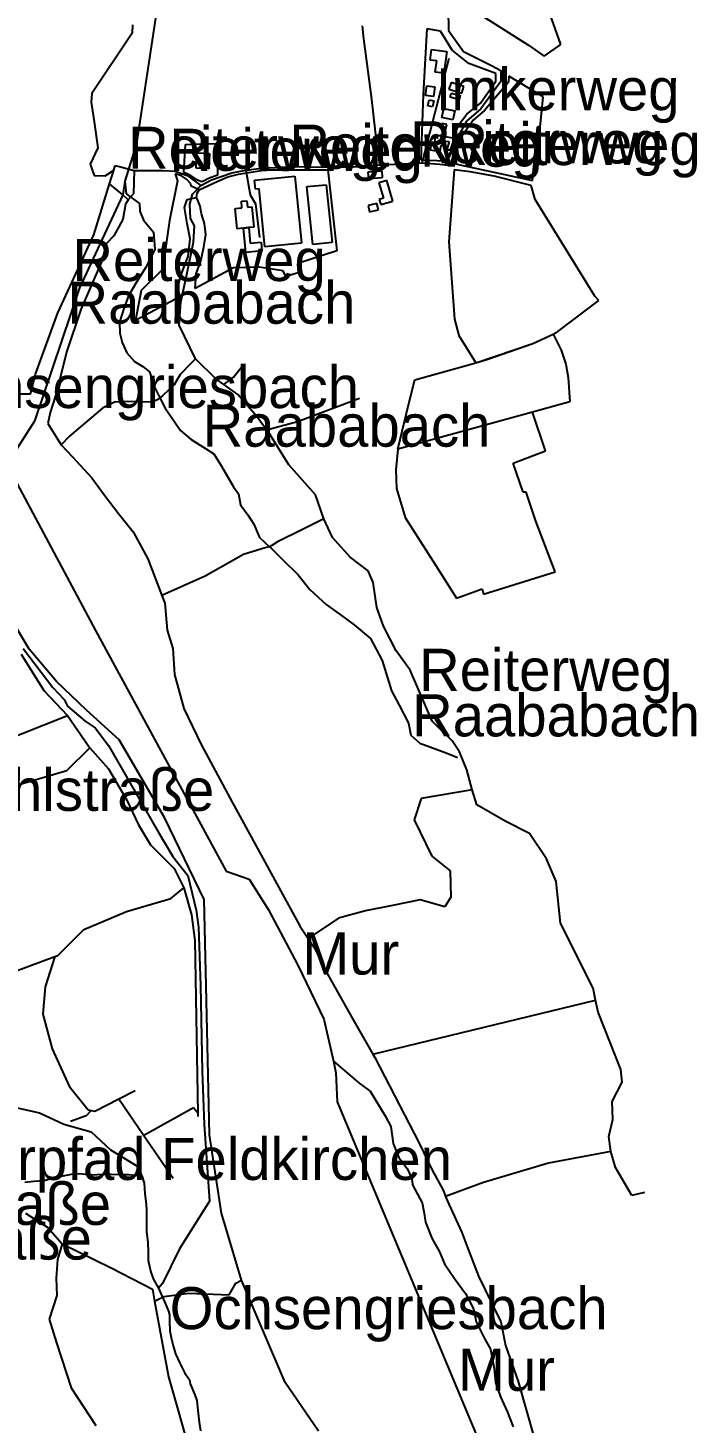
# Model space of a CAD drawing. Extents: x -3657 to 4700, y -7332 to 8131.
# Drawn here: x 2610 to 3300, y -1244 to 196 of the extents above; entities that cross this region are included whole.
import ezdxf

# ---------------------------------------------------------------- set-up
doc = ezdxf.new("R2010")
doc.units = 0
for name, color, linetype in [('OSM_BUILDING_DETACHED', 9, 'CONTINUOUS'), ('OSM_BUILDING_YES', 9, 'CONTINUOUS'), ('OSM_HIGHWAY_PATH', 8, 'CONTINUOUS'), ('OSM_HIGHWAY_RESIDENTIAL', 8, 'CONTINUOUS'), ('OSM_HIGHWAY_SERVICE', 8, 'CONTINUOUS'), ('OSM_HIGHWAY_TRACK', 8, 'CONTINUOUS'), ('OSM_HIGHWAY_UNCLASSIFIED', 8, 'CONTINUOUS'), ('OSM_LABELS', 8, 'CONTINUOUS'), ('OSM_LANDUSE_FARMLAND', 3, 'CONTINUOUS'), ('OSM_LANDUSE_FARMYARD', 3, 'CONTINUOUS'), ('OSM_LANDUSE_MEADOW', 3, 'CONTINUOUS'), ('OSM_LANDUSE_RESIDENTIAL', 3, 'CONTINUOUS'), ('OSM_LEISURE_PITCH', 3, 'CONTINUOUS'), ('OSM_LEISURE_SWIMMING_POOL', 3, 'CONTINUOUS'), ('OSM_WATERWAY_DAM', 4, 'CONTINUOUS'), ('OSM_WATERWAY_RIVER', 4, 'CONTINUOUS'), ('OSM_WATERWAY_STREAM', 4, 'CONTINUOUS')]:
    doc.layers.add(name, color=color, linetype=linetype)

msp = doc.modelspace()

# ---------------------------------------------------------------- linework, layer by layer
at = {"layer": 'OSM_BUILDING_DETACHED'}
for p, q in [((2783.166108, 50.876572), (2783.788034, 66.766327)), ((2783.788034, 66.766327), (2796.780216, 66.265949)), ((2796.780216, 66.265949), (2796.15829, 50.365075)), ((2796.15829, 50.365075), (2783.166108, 50.876572))]:
    msp.add_line(p, q, dxfattribs=at)
at = {"layer": 'OSM_BUILDING_YES'}
for p, q in [((3024.496084, 162.649712), (3026.043314, 173.580173)), ((3026.043314, 173.580173), (3041.720396, 171.356275)), ((3031.504127, 161.648957), (3024.496084, 162.649712)), ((3029.873467, 150.173641), (3031.504127, 161.648957)), ((3041.720396, 171.356275), (3038.542507, 148.939377)), ((3038.542507, 148.939377), (3029.873467, 150.173641)), ((3019.649613, 126.155537), (3021.007232, 136.140841)), ((3021.007232, 136.140841), (3029.304633, 135.017773)), ((3029.304633, 135.017773), (3027.947014, 125.021349)), ((3046.111799, 139.554526), (3043.950228, 132.504767)), ((3043.950228, 132.504767), (3057.276126, 128.412794)), ((3059.437698, 135.462552), (3046.111799, 139.554526)), ((3057.276126, 128.412794), (3059.437698, 135.462552)), ((3027.947014, 125.021349), (3019.649613, 126.155537)), ((3022.099395, 115.469704), (3023.464598, 121.674381)), ((3026.88519, 114.424472), (3022.099395, 115.469704)), ((3023.464598, 121.674381), (3028.242808, 120.629149)), ((3028.242808, 120.629149), (3026.88519, 114.424472)), ((3036.722236, 103.338338), (3038.694196, 112.456322)), ((3047.924485, 100.914289), (3036.722236, 103.338338)), ((3038.694196, 112.456322), (3049.896445, 110.032272)), ((3049.896445, 110.032272), (3047.924485, 100.914289)), ((3025.67926, 76.32909), (3024.723618, 69.868665)), ((3028.728214, 75.873191), (3025.67926, 76.32909)), ((3030.063079, 84.8911), (3028.728214, 75.873191)), ((3038.239128, 83.679075), (3030.063079, 84.8911)), ((3035.030901, 68.345294), (3035.986543, 74.7946)), ((3035.986543, 74.7946), (3036.904263, 74.661166)), ((3036.904263, 74.661166), (3037.594449, 79.331353)), ((3038.239128, 83.679075), (3037.594449, 79.331353)), ((3037.594449, 79.331353), (3038.239128, 83.679075)), ((3037.594449, 79.331353), (3044.162593, 78.586347)), ((3049.608236, 81.766522), (3038.239128, 83.679075)), ((3044.162593, 78.586347), (3041.735565, 69.957621)), ((3045.6719, 69.801948), (3049.608236, 81.766522)), ((3024.723618, 69.868665), (3035.030901, 68.345294)), ((3041.735565, 69.957621), (3045.6719, 69.801948)), ((2960.695595, 47.318334), (2974.613082, 48.396925)), ((2961.249261, 40.046186), (2960.695595, 47.318334)), ((2974.613082, 48.396925), (2975.174332, 41.124776)), ((2843.371562, 38.511696), (2884.941995, 42.614788)), ((2844.289282, 29.238039), (2843.371562, 38.511696)), ((2848.142189, 29.627221), (2844.289282, 29.238039)), ((2854.035315, -30.062216), (2848.142189, 29.627221)), ((2884.941995, 42.614788), (2891.752841, -26.337186)), ((2975.174332, 41.124776), (2961.249261, 40.046186)), ((2979.747762, 38.322664), (2971.677895, 35.965332)), ((2971.677895, 35.965332), (2976.319586, 20.120055)), ((2985.959436, 17.128911), (2979.747762, 38.322664)), ((2829.772623, 16.806446), (2835.362371, 17.351301)), ((2830.417302, 10.245945), (2829.772623, 16.806446)), ((2835.362371, 17.351301), (2836.00705, 10.7908)), ((2969.683182, 14.604786), (2960.475646, 12.469844)), ((2971.184905, 8.133242), (2969.683182, 14.604786)), ((2976.319586, 20.120055), (2971.966105, 18.852433)), ((2971.966105, 18.852433), (2973.543673, 13.492837)), ((2973.543673, 13.492837), (2985.959436, 17.128911)), ((2823.257571, 9.534298), (2830.417302, 10.245945)), ((2825.328129, -11.514902), (2823.257571, 9.534298)), ((2836.00705, 10.7908), (2840.557727, 11.23558)), ((2840.557727, 11.23558), (2842.620701, -9.824739)), ((2960.475646, 12.469844), (2961.977369, 5.998299)), ((2961.977369, 5.998299), (2971.184905, 8.133242)), ((2832.055546, -10.858852), (2825.328129, -11.514902)), ((2837.470851, -10.325116), (2832.055546, -10.858852)), ((2832.055546, -10.858852), (2837.470851, -10.325116)), ((2834.512912, -35.922188), (2832.055546, -10.858852)), ((2842.620701, -9.824739), (2837.470851, -10.325116)), ((2837.470851, -10.325116), (2839.040835, -26.303827)), ((2839.040835, -26.303827), (2850.144486, -25.214117)), ((2850.144486, -25.214117), (2851.031868, -34.298742)), ((2891.752841, -26.337186), (2854.035315, -30.062216)), ((2851.031868, -34.298742), (2834.512912, -35.922188))]:
    msp.add_line(p, q, dxfattribs=at)
at = {"layer": 'OSM_HIGHWAY_PATH'}
for p, q in [((2717.022021, 190.30389), (2675.512263, 127.923536)), ((2717.492257, 199.099409), (2717.022021, 190.30389)), ((2675.512263, 127.923536), (2674.814493, 119.250332)), ((2674.814493, 119.250332), (2677.628328, 101.192276)), ((2677.628328, 101.192276), (2681.61017, 72.114803)), ((2681.61017, 72.114803), (2673.638901, 55.235413)), ((2673.638901, 55.235413), (2677.863446, 43.504348)), ((2677.863446, 43.504348), (2689.353905, 43.037329)), ((2689.353905, 43.037329), (2698.16705, 49.075214)), ((2719.198761, 48.641553), (2718.637511, 24.60121)), ((2707.321494, 23.455903), (2693.813569, 34.942339)), ((2712.94158, 18.352055), (2707.321494, 23.455903)), ((2712.94158, 18.352055), (2710.355279, 13.915378)), ((2710.355279, 13.915378), (2707.442846, -1.896541)), ((2707.442846, -1.896541), (2698.076036, -18.78705)), ((2690.55225, -26.770846), (2685.48583, -45.651744)), ((2698.076036, -18.78705), (2690.55225, -26.770846)), ((2685.48583, -45.651744), (2663.999051, -94.766543)), ((2663.999051, -94.766543), (2649.565821, -137.754502)), ((2649.565821, -137.754502), (2638.515261, -182.72173)), ((2638.515261, -182.72173), (2632.379432, -201.14673)), ((2632.379432, -201.14673), (2630.225445, -212.510851)), ((2630.225445, -212.510851), (2643.831968, -234.538566)), ((3015.364393, -599.39136), (3008.106063, -621.574747)), ((3067.947463, -590.362331), (3015.364393, -599.39136)), ((3008.106063, -621.574747), (3026.255679, -659.080796)), ((3026.255679, -659.080796), (3045.209248, -674.003155)), ((3045.209248, -674.003155), (3046.020786, -701.423824)), ((3014.211555, -704.181458), (2985.633304, -710.041431)), ((3039.566409, -711.108902), (3014.211555, -704.181458)), ((3046.020786, -701.423824), (3039.566409, -711.108902)), ((2957.790747, -715.53446), (2929.955773, -722.862206)), ((2985.633304, -710.041431), (2957.790747, -715.53446)), ((2929.955773, -722.862206), (2898.798806, -744.011481)), ((2703.354821, -909.391695), (2729.270926, -947.253568)), ((2780.337104, -918.543038), (2729.270926, -947.253568)), ((2784.956041, -924.291816), (2780.337104, -918.543038)), ((2729.270926, -947.253568), (2759.312977, -991.142206))]:
    msp.add_line(p, q, dxfattribs=at)
at = {"layer": 'OSM_HIGHWAY_RESIDENTIAL'}
for p, q in [((3016.411048, 56.569752), (3044.185346, 164.673459)), ((2706.418944, 52.088596), (2719.198761, 48.641553)), ((2719.198761, 48.641553), (2748.785745, 48.597076)), ((2748.785745, 48.597076), (2761.45938, 47.963264)), ((2761.45938, 47.963264), (2773.928234, 43.315317)), ((2773.928234, 43.315317), (2788.050501, 33.252176)), ((2798.858359, 38.900878), (2819.912823, 46.128548)), ((2819.912823, 46.128548), (2834.550834, 48.819465)), ((2834.550834, 48.819465), (2850.705737, 51.032244)), ((2850.705737, 51.032244), (2886.443719, 52.900319)), ((2886.443719, 52.900319), (2913.125854, 52.188672)), ((2913.125854, 52.188672), (2945.435659, 52.44442)), ((2945.435659, 52.44442), (2973.376815, 54.468168)), ((2973.376815, 54.468168), (3016.411048, 56.569752)), ((3016.411048, 56.569752), (3034.598587, 55.101979)), ((3034.598587, 55.101979), (3040.051815, 54.468168)), ((3040.051815, 54.468168), (3050.123979, 53.278382)), ((2788.050501, 33.252176), (2798.858359, 38.900878))]:
    msp.add_line(p, q, dxfattribs=at)
at = {"layer": 'OSM_HIGHWAY_SERVICE'}
for p, q in [((2834.550834, 48.819465), (2838.889146, 23.567098)), ((2838.889146, 23.567098), (2844.463725, 14.071051)), ((2844.463725, 14.071051), (2848.392476, -20.610647))]:
    msp.add_line(p, q, dxfattribs=at)
at = {"layer": 'OSM_HIGHWAY_TRACK'}
for p, q in [((2693.813569, 34.942339), (2698.16705, 49.075214)), ((2698.16705, 49.075214), (2699.56259, 53.611967)), ((2699.56259, 53.611967), (2706.418944, 52.088596)), ((2677.613159, -17.619503), (2693.813569, 34.942339)), ((2779.290448, 24.234267), (2788.050501, 33.252176)), ((2776.787576, 13.993214), (2779.290448, 24.234267)), ((2777.310904, -1.062579), (2776.787576, 13.993214)), ((2781.323084, -8.457041), (2777.310904, -1.062579)), ((2780.481209, -25.35867), (2781.323084, -8.457041)), ((2640.305194, -98.180228), (2677.613159, -17.619503)), ((2773.776545, -57.049224), (2780.481209, -25.35867)), ((2767.413182, -87.349842), (2773.776545, -57.049224)), ((2617.506303, -161.494619), (2640.305194, -98.180228)), ((2765.714262, -110.934286), (2767.413182, -87.349842)), ((2782.627611, -145.771656), (2765.714262, -110.934286)), ((2777.037863, -151.39812), (2766.510631, -161.772606)), ((2782.627611, -145.771656), (2777.037863, -151.39812)), ((2803.795843, -166.598466), (2782.627611, -145.771656)), ((2821.72551, -164.630316), (2829.704363, -154.789565)), ((2612.159258, -181.932246), (2617.506303, -161.494619)), ((2760.496153, -172.602992), (2748.323093, -184.022711)), ((2766.510631, -161.772606), (2760.496153, -172.602992)), ((2811.638176, -172.21381), (2803.795843, -166.598466)), ((2811.638176, -172.21381), (2821.72551, -164.630316)), ((2826.07899, -182.554938), (2811.638176, -172.21381)), ((2602.360134, -181.776574), (2612.159258, -181.932246)), ((2745.767129, -185.835188), (2743.50696, -187.7811)), ((2748.323093, -184.022711), (2745.767129, -185.835188)), ((2845.290431, -204.927357), (2826.07899, -182.554938)), ((2887.649648, -210.275833), (2951.738346, -186.335565)), ((2686.676591, -196.810128), (2652.40241, -225.520658)), ((2698.857236, -190.494256), (2686.676591, -196.810128)), ((2711.788742, -189.893803), (2698.857236, -190.494256)), ((2725.918594, -190.038357), (2711.788742, -189.893803)), ((2737.79586, -190.494256), (2725.918594, -190.038357)), ((2743.50696, -187.7811), (2737.79586, -190.494256)), ((2855.840417, -218.982396), (2845.290431, -204.927357)), ((2855.840417, -218.982396), (2887.649648, -210.275833)), ((2652.40241, -225.520658), (2643.831968, -234.538566)), ((2857.653103, -221.395326), (2855.840417, -218.982396)), ((2878.768244, -255.009552), (2857.653103, -221.395326)), ((2643.831968, -234.538566), (2655.512039, -246.72553)), ((2655.512039, -246.72553), (2675.406081, -268.664289)), ((2906.216409, -286.066295), (2878.768244, -255.009552)), ((2675.406081, -268.664289), (2688.58029, -286.444358)), ((2688.58029, -286.444358), (2703.187963, -305.369734)), ((2914.93854, -310.684852), (2906.216409, -286.066295)), ((2703.187963, -305.369734), (2718.106598, -324.128319)), ((2914.93854, -310.684852), (2892.875342, -321.69315)), ((2923.850282, -330.221801), (2914.93854, -310.684852)), ((2718.106598, -324.128319), (2733.396873, -352.060484)), ((2892.875342, -321.69315), (2867.13368, -334.558403)), ((2942.174341, -350.248007), (2923.850282, -330.221801)), ((2855.37018, -340.440614), (2831.919026, -347.690524)), ((2858.722512, -339.66225), (2855.37018, -340.440614)), ((2861.088864, -338.216716), (2858.722512, -339.66225)), ((2867.13368, -334.558403), (2861.088864, -338.216716)), ((2733.396873, -352.060484), (2747.693582, -389.822281)), ((2831.919026, -347.690524), (2792.43432, -370.040704)), ((2960.657673, -364.347524), (2942.174341, -350.248007)), ((2792.43432, -370.040704), (2747.693582, -389.822281)), ((2965.951627, -376.423293), (2960.657673, -364.347524)), ((2969.546662, -402.476264), (2965.951627, -376.423293)), ((2747.693582, -389.822281), (2750.780458, -397.96175)), ((2750.780458, -397.96175), (2753.374344, -425.816079)), ((2976.380261, -421.446118), (2969.546662, -402.476264)), ((2610.92299, -445.208474), (2586.683052, -404.811357)), ((2753.374344, -425.816079), (2759.070274, -444.608022)), ((2989.357275, -446.898637), (2976.380261, -421.446118)), ((2638.932406, -478.655908), (2610.92299, -445.208474)), ((2759.070274, -444.608022), (2760.958805, -471.650628)), ((2602.443563, -450.490233), (2625.909886, -488.140835)), ((3003.85118, -466.947082), (2989.357275, -446.898637)), ((2760.958805, -471.650628), (2770.575902, -506.410162)), ((3026.748669, -519.520044), (3003.85118, -466.947082)), ((2625.909886, -488.140835), (2650.544217, -513.804624)), ((2669.914931, -508.300476), (2638.932406, -478.655908)), ((2523.610671, -563.931297), (2650.544217, -513.804624)), ((2650.544217, -513.804624), (2671.553175, -544.916965)), ((2703.643031, -538.845722), (2669.914931, -508.300476)), ((2770.575902, -506.410162), (2788.452478, -543.805016)), ((3047.272222, -539.879835), (3026.748669, -519.520044)), ((2649.78577, -570.469559), (2673.472043, -547.096385)), ((2671.553175, -544.916965), (2673.472043, -547.096385)), ((2673.472043, -547.096385), (2692.562133, -568.857233)), ((2750.454326, -619.006145), (2703.643031, -538.845722)), ((2788.452478, -543.805016), (2820.367891, -603.32766)), ((3054.758085, -551.243956), (3047.272222, -539.879835)), ((3062.312209, -569.980301), (3054.758085, -551.243956)), ((2566.842101, -594.865726), (2649.78577, -570.469559)), ((2692.562133, -568.857233), (2711.705313, -601.303912)), ((3067.947463, -590.362331), (3062.312209, -569.980301)), ((2711.705313, -601.303912), (2723.628086, -626.500683)), ((2820.367891, -603.32766), (2890.584834, -731.435335)), ((3072.801519, -605.985219), (3067.947463, -590.362331)), ((2791.38008, -703.581006), (2750.454326, -619.006145)), ((3102.699465, -623.320508), (3072.801519, -605.985219)), ((2723.628086, -626.500683), (2735.907329, -647.305253)), ((3126.946988, -635.429635), (3102.699465, -623.320508)), ((2735.907329, -647.305253), (2760.374802, -671.779257)), ((3144.542939, -661.671638), (3126.946988, -635.429635)), ((3154.52409, -685.211604), (3144.542939, -661.671638)), ((2760.374802, -671.779257), (2770.477304, -691.727627)), ((3159.158196, -728.266279), (3154.52409, -685.211604)), ((2711.280583, -716.157152), (2756.923872, -702.558012)), ((2756.923872, -702.558012), (2770.477304, -691.727627)), ((2770.477304, -691.727627), (2778.456158, -719.381805)), ((2793.541651, -792.748217), (2791.38008, -703.581006)), ((2667.101096, -734.60439), (2711.280583, -716.157152)), ((2778.456158, -719.381805), (2781.702307, -746.168663)), ((2890.584834, -731.435335), (2898.798806, -744.011481)), ((3192.719437, -795.272342), (3159.158196, -728.266279)), ((2640.396207, -761.313412), (2667.101096, -734.60439)), ((2781.702307, -746.168663), (2784.956041, -924.291816)), ((2898.798806, -744.011481), (2905.465548, -754.230295)), ((2580.683743, -783.652472), (2637.18798, -762.514317)), ((2637.18798, -762.514317), (2627.441947, -793.837928)), ((2637.18798, -762.514317), (2640.396207, -761.313412)), ((2905.465548, -754.230295), (2915.234334, -774.445533)), ((2915.234334, -774.445533), (2943.463699, -824.894671)), ((2627.441947, -793.837928), (2625.105933, -822.048081)), ((2797.068426, -946.708713), (2793.541651, -792.748217)), ((3195.207141, -807.425948), (3192.719437, -795.272342)), ((2965.329701, -863.223562), (3195.207141, -807.425948)), ((3197.793442, -820.035452), (3195.207141, -807.425948)), ((3221.191505, -879.024361), (3197.793442, -820.035452)), ((2625.105933, -822.048081), (2634.44999, -857.630457)), ((2943.463699, -824.894671), (2965.329701, -863.223562)), ((2634.44999, -857.630457), (2652.235552, -896.437487)), ((2965.329701, -863.223562), (2967.362337, -866.792919)), ((2967.362337, -866.792919), (3013.377264, -955.281842)), ((3212.416284, -912.182688), (3222.655306, -892.18984)), ((3222.655306, -892.18984), (3221.191505, -879.024361)), ((2652.235552, -896.437487), (2671.818631, -920.878131)), ((2703.354821, -909.391695), (2720.328846, -900.75185)), ((2674.655219, -921.322911), (2669.664644, -926.804821)), ((2671.818631, -920.878131), (2674.655219, -921.322911)), ((2674.655219, -921.322911), (2678.644646, -921.956722)), ((2678.644646, -921.956722), (2703.354821, -909.391695)), ((3212.901689, -930.707763), (3212.416284, -912.182688)), ((2669.664644, -926.804821), (2653.631092, -932.74263)), ((2784.956041, -924.291816), (2785.016717, -927.583185)), ((3209.018445, -948.187605), (3212.901689, -930.707763)), ((2809.256655, -1027.514066), (2797.068426, -946.708713)), ((3210.967651, -963.754895), (3209.018445, -948.187605)), ((3013.377264, -955.281842), (3026.354277, -982.402284)), ((3210.967651, -963.754895), (3146.841031, -975.69723)), ((3215.905136, -980.423015), (3210.967651, -963.754895)), ((3146.841031, -975.69723), (3079.491014, -995.86799)), ((3026.354277, -982.402284), (3037.86749, -1003.773949)), ((3223.140712, -992.621098), (3215.905136, -980.423015)), ((3232.499937, -1009.155784), (3223.140712, -992.621098)), ((3037.86749, -1003.773949), (3040.484129, -1010.11206)), ((3079.491014, -995.86799), (3040.484129, -1010.11206)), ((3245.590718, -1006.064565), (3232.499937, -1009.155784)), ((3040.484129, -1010.11206), (3043.775785, -1018.073617)), ((3043.775785, -1018.073617), (3057.253373, -1047.484675)), ((2607.123175, -1027.224959), (2630.270951, -1042.11396)), ((2829.931897, -1096.432682), (2809.256655, -1027.514066)), ((2630.270951, -1042.11396), (2645.045482, -1059.137903)), ((3057.253373, -1047.484675), (3062.410807, -1061.017097)), ((2645.045482, -1059.137903), (2639.956309, -1075.183331)), ((2645.045482, -1059.137903), (2695.406306, -1083.645265)), ((3062.410807, -1061.017097), (3074.325995, -1092.273991)), ((2639.956309, -1075.183331), (2638.659366, -1094.509009)), ((2695.406306, -1083.645265), (2737.955134, -1105.773055)), ((3074.325995, -1092.273991), (3088.235898, -1120.484144)), ((2638.659366, -1094.509009), (2639.455734, -1112.455871)), ((2737.955134, -1105.773055), (2740.230472, -1118.060095)), ((2817.235509, -1111.766462), (2823.97051, -1099.468303)), ((2823.97051, -1099.468303), (2829.931897, -1096.432682)), ((2874.877415, -1202.023384), (2829.931897, -1096.432682)), ((2639.455734, -1112.455871), (2631.42379, -1136.707484)), ((2740.230472, -1118.060095), (2744.364004, -1116.036347)), ((2740.230472, -1118.060095), (2754.716794, -1196.19677)), ((2744.364004, -1116.036347), (2750.097857, -1113.211996)), ((2750.097857, -1113.211996), (2775.558893, -1109.931746)), ((2775.558893, -1109.931746), (2817.235509, -1111.766462)), ((3088.235898, -1120.484144), (3097.557201, -1139.387282)), ((2631.42379, -1136.707484), (2638.932406, -1161.292682)), ((3097.557201, -1139.387282), (3102.342996, -1164.083675)), ((2638.932406, -1161.292682), (2654.275772, -1207.649847)), ((3102.342996, -1164.083675), (3115.350347, -1200.955913)), ((2654.275772, -1207.649847), (2679.478937, -1246.490235)), ((2754.716794, -1196.19677), (2779.426969, -1283.595982)), ((2909.432221, -1252.472522), (2874.877415, -1202.023384)), ((3115.350347, -1200.955913), (3133.40895, -1264.170228))]:
    msp.add_line(p, q, dxfattribs=at)
at = {"layer": 'OSM_HIGHWAY_UNCLASSIFIED'}
for p, q in [((2956.091827, 184.510634), (2954.92382, 197.776189)), ((2964.116187, 125.043588), (2956.091827, 184.510634)), ((2970.388537, 70.402401), (2964.116187, 125.043588)), ((2973.376815, 54.468168), (2970.388537, 70.402401))]:
    msp.add_line(p, q, dxfattribs=at)
at = {"layer": 'OSM_LANDUSE_FARMLAND'}
for p, q in [((3045.907019, 228.921888), (3126.074775, 177.850058)), ((3159.484328, 178.539467), (3143.875506, 222.350268)), ((3126.074775, 177.850058), (3142.343445, 166.441459)), ((3142.343445, 166.441459), (3159.484328, 178.539467)), ((3049.27452, 49.442157), (3043.904721, -24.991727)), ((3065.785892, 47.218258), (3049.27452, 49.442157)), ((3090.556743, 42.625908), (3065.785892, 47.218258)), ((3128.911364, 33.241056), (3090.556743, 42.625908)), ((3132.847699, 18.618923), (3128.911364, 33.241056)), ((3194.403188, -81.045089), (3132.847699, 18.618923)), ((3043.904721, -24.991727), (3049.797847, -104.674011)), ((3156.480881, -117.517025), (3198.544304, -85.41505)), ((3198.544304, -85.41505), (3194.403188, -81.045089)), ((3049.797847, -104.674011), (3054.196835, -121.520043)), ((3054.196835, -121.520043), (3071.785201, -149.819152)), ((3130.526854, -129.837423), (3151.49789, -120.27466)), ((3130.526854, -129.837423), (3151.49789, -120.27466)), ((3151.49789, -120.27466), (3156.480881, -117.517025)), ((3151.49789, -120.27466), (3159.757368, -136.909421)), ((3071.785201, -149.819152), (3130.526854, -129.837423)), ((3081.910457, -146.739052), (3130.526854, -129.837423)), ((3159.757368, -136.909421), (3164.603839, -151.197969)), ((3008.629391, -167.465786), (3071.785201, -149.819152)), ((3071.785201, -149.819152), (3081.910457, -146.739052)), ((3164.603839, -151.197969), (3166.962607, -165.086215)), ((3002.675589, -191.761878), (3008.629391, -167.465786)), ((3166.962607, -165.086215), (3168.722202, -189.949401)), ((2991.086532, -239.008602), (3002.675589, -191.761878)), ((3130.109709, -200.612994), (2991.086532, -239.008602)), ((3130.109709, -200.612994), (2991.086532, -239.008602)), ((3168.722202, -189.949401), (3130.109709, -200.612994)), ((3143.526621, -240.798841), (3130.109709, -200.612994)), ((2991.086532, -239.008602), (2989.243508, -260.291311)), ((3110.382525, -253.363867), (3143.526621, -240.798841)), ((3120.704977, -283.186347), (3110.382525, -253.363867)), ((2989.243508, -260.291311), (2989.941278, -279.561392)), ((2989.941278, -279.561392), (2998.731669, -309.572903)), ((3123.609825, -283.241944), (3120.704977, -283.186347)), ((3133.659237, -313.35353), (3123.609825, -283.241944)), ((2998.731669, -309.572903), (3030.366457, -358.965689)), ((3153.553279, -365.581787), (3133.659237, -313.35353)), ((3030.366457, -358.965689), (3051.883574, -392.557676)), ((3079.604781, -388.732571), (3153.553279, -365.581787)), ((3051.883574, -392.557676), (3078.269915, -383.183944)), ((3078.269915, -383.183944), (3079.604781, -388.732571))]:
    msp.add_line(p, q, dxfattribs=at)
at = {"layer": 'OSM_LANDUSE_FARMYARD'}
for p, q in [((2815.711032, 42.203367), (2826.708501, 44.949882)), ((2826.708501, 44.949882), (2854.626903, 49.175289)), ((2854.626903, 49.175289), (2918.912798, 49.386559)), ((2918.912798, 49.386559), (2928.218932, -34.35434)), ((2786.101295, 28.659825), (2805.350658, 37.75557)), ((2805.350658, 37.75557), (2815.711032, 42.203367)), ((2783.568085, 20.631551), (2784.205179, 25.068229)), ((2785.259419, 17.028836), (2783.568085, 20.631551)), ((2784.205179, 25.068229), (2786.101295, 28.659825)), ((2787.375484, 11.958347), (2785.259419, 17.028836)), ((2788.642089, 3.918954), (2787.375484, 11.958347)), ((2791.600029, -6.021872), (2788.642089, 3.918954)), ((2793.086584, -17.441591), (2791.600029, -6.021872)), ((2790.970519, -30.551473), (2793.086584, -17.441591)), ((2788.004994, -44.506437), (2790.970519, -30.551473)), ((2928.218932, -34.35434), (2888.036455, -47.464222)), ((2821.695172, -51.956497), (2782.073946, -73.050174)), ((2783.143355, -58.038859), (2788.004994, -44.506437)), ((2848.26354, -51.089176), (2821.695172, -51.956497)), ((2872.935793, -54.880923), (2848.26354, -51.089176)), ((2875.590354, -60.740896), (2872.935793, -54.880923)), ((2890.789615, -56.137426), (2875.590354, -60.740896)), ((2888.036455, -47.464222), (2890.789615, -56.137426)), ((2782.073946, -73.050174), (2783.143355, -58.038859))]:
    msp.add_line(p, q, dxfattribs=at)
at = {"layer": 'OSM_LANDUSE_MEADOW'}
for p, q in [((2767.974432, 43.137405), (2761.580731, 45.094435)), ((2761.580731, 45.094435), (2764.007759, 37.933482)), ((2764.007759, 37.933482), (2755.61176, -2.897295)), ((2773.260802, 39.757079), (2767.974432, 43.137405)), ((2777.492931, 34.886741), (2773.260802, 39.757079)), ((2778.130026, 32.351497), (2777.492931, 34.886741)), ((2786.101295, 28.659825), (2778.130026, 32.351497)), ((2771.137152, 10.312662), (2773.996494, 18.585565)), ((2773.996494, 18.585565), (2783.568085, 20.631551)), ((2783.568085, 20.631551), (2784.205179, 25.068229)), ((2784.205179, 25.068229), (2786.101295, 28.659825)), ((2773.996494, -5.955155), (2771.137152, 10.312662)), ((2755.61176, -2.897295), (2748.270001, -53.390911)), ((2777.128877, -21.933866), (2773.996494, -5.955155)), ((2774.845954, -40.192073), (2777.128877, -21.933866)), ((2770.568318, -51.600673), (2774.845954, -40.192073)), ((2748.270001, -53.390911), (2726.479844, -75.285192)), ((2767.147726, -60.729776), (2770.568318, -51.600673)), ((2765.145428, -75.285192), (2765.433637, -67.868491)), ((2765.433637, -67.868491), (2767.147726, -60.729776)), ((2726.479844, -75.285192), (2720.412275, -105.886036)), ((2720.412275, -105.886036), (2766.396864, -81.400913)), ((2766.396864, -81.400913), (2765.145428, -75.285192))]:
    msp.add_line(p, q, dxfattribs=at)
at = {"layer": 'OSM_LANDUSE_RESIDENTIAL'}
for p, q in [((3021.196844, 194.69609), (3017.283262, 127.056216)), ((3035.167421, 192.483311), (3021.196844, 194.69609)), ((3047.272222, 172.712853), (3035.167421, 192.483311)), ((3064.648223, 158.913562), (3047.272222, 172.712853)), ((3092.255662, 148.694748), (3064.648223, 158.913562)), ((3092.255662, 140.688714), (3092.255662, 148.694748)), ((3105.710497, 146.137265), (3105.37678, 139.66572)), ((3141.016164, 124.687764), (3105.710497, 146.137265)), ((3076.578581, 118.19398), (3092.255662, 140.688714)), ((3105.37678, 139.66572), (3080.666605, 110.52153)), ((3017.283262, 127.056216), (3015.061014, 59.749927)), ((3062.43356, 106.607469), (3076.578581, 118.19398)), ((3138.247836, 93.364153), (3141.016164, 124.687764)), ((3054.598811, 96.555447), (3062.43356, 106.607469)), ((3069.418849, 100.814213), (3057.496076, 84.457439)), ((3080.666605, 110.52153), (3069.418849, 100.814213)), ((3048.28854, 82.756157), (3054.598811, 96.555447)), ((3130.291736, 38.42274), (3135.350572, 93.608782)), ((3135.350572, 93.608782), (3138.247836, 93.364153)), ((2770.416629, 46.628925), (2772.138301, 75.617443)), ((2772.138301, 75.617443), (2804.561874, 76.595958)), ((2804.561874, 76.595958), (2805.297566, 43.68226)), ((3057.496076, 84.457439), (3046.24832, 58.382229)), ((3046.65788, 68.756716), (3050.336344, 82.411453)), ((3050.336344, 82.411453), (3048.28854, 82.756157)), ((3015.061014, 59.749927), (3040.355193, 58.726933)), ((3040.355193, 58.726933), (3046.65788, 68.756716)), ((3046.24832, 58.382229), (3047.287391, 56.158331)), ((2776.067052, 44.171517), (2770.416629, 46.628925)), ((2783.932139, 39.023192), (2776.067052, 44.171517)), ((2805.297566, 43.68226), (2795.718392, 40.246337)), ((3047.287391, 56.158331), (3130.291736, 38.42274)), ((2788.596582, 36.810413), (2783.932139, 39.023192)), ((2791.296651, 37.788929), (2788.596582, 36.810413)), ((2795.718392, 40.246337), (2791.296651, 37.788929))]:
    msp.add_line(p, q, dxfattribs=at)
at = {"layer": 'OSM_LEISURE_PITCH'}
for p, q in [((2897.456356, 31.951195), (2917.168372, 33.997182)), ((2903.637692, -27.716003), (2897.456356, 31.951195)), ((2917.168372, 33.997182), (2923.349708, -25.681135)), ((2923.349708, -25.681135), (2903.637692, -27.716003))]:
    msp.add_line(p, q, dxfattribs=at)
at = {"layer": 'OSM_LEISURE_SWIMMING_POOL'}
for p, q in [((3045.232002, 124.254104), (3046.415178, 128.50175)), ((3054.469876, 121.685501), (3045.232002, 124.254104)), ((3046.415178, 128.50175), (3055.653052, 125.933147)), ((3055.653052, 125.933147), (3054.469876, 121.685501)), ((3036.722236, 97.011347), (3035.516307, 91.106896)), ((3035.516307, 91.106896), (3040.491713, 90.083903)), ((3041.697643, 95.988353), (3036.722236, 97.011347)), ((3040.491713, 90.083903), (3041.697643, 95.988353))]:
    msp.add_line(p, q, dxfattribs=at)
at = {"layer": 'OSM_WATERWAY_DAM'}
msp.add_line((2712.94158, 18.352055), (2718.637511, 24.60121), dxfattribs=at)
at = {"layer": 'OSM_WATERWAY_RIVER'}
for p, q in [((2587.957241, -254.798282), (2679.152805, -425.949513)), ((2679.152805, -425.949513), (2814.065204, -674.54801)), ((2814.065204, -674.54801), (2837.956257, -682.620762)), ((2837.956257, -682.620762), (2857.683441, -714.433631)), ((2857.683441, -714.433631), (2887.937857, -771.554464)), ((2887.937857, -771.554464), (2914.953709, -827.051852)), ((2914.953709, -827.051852), (2924.692157, -870.618025)), ((2924.692157, -870.618025), (2927.361888, -882.54924)), ((2924.692157, -870.618025), (2951.47289, -893.324029)), ((2927.361888, -882.54924), (2928.681584, -912.549631)), ((2951.47289, -893.324029), (2962.659971, -901.463497)), ((2962.659971, -901.463497), (2978.329468, -927.105047)), ((2928.681584, -912.549631), (3096.973197, -1314.952951)), ((2978.329468, -927.105047), (2984.025398, -938.091106)), ((2984.025398, -938.091106), (2986.467595, -955.582068)), ((2986.467595, -955.582068), (2992.163526, -969.826138)), ((2992.163526, -969.826138), (3000.703629, -981.223618)), ((3000.703629, -981.223618), (3005.178461, -990.986533)), ((3005.178461, -990.986533), (3006.80912, -998.71458)), ((3006.80912, -998.71458), (3016.168346, -1016.672561)), ((3016.168346, -1016.672561), (3018.200981, -1025.634872)), ((3018.200981, -1025.634872), (3019.824056, -1036.620931)), ((3019.824056, -1036.620931), (3026.339108, -1053.30017)), ((3026.339108, -1053.30017), (3034.067675, -1067.132818)), ((3034.067675, -1067.132818), (3039.354044, -1079.753443)), ((3039.354044, -1079.753443), (3049.532391, -1094.809236)), ((3049.532391, -1094.809236), (3060.924252, -1110.27645)), ((3060.924252, -1110.27645), (3069.464356, -1126.143966)), ((3069.464356, -1126.143966), (3071.906552, -1139.576313)), ((3071.906552, -1139.576313), (3080.856217, -1157.478696)), ((3080.856217, -1157.478696), (3086.961708, -1167.653032)), ((3086.961708, -1167.653032), (3090.625003, -1187.64588)), ((3090.625003, -1187.64588), (3091.838517, -1202.290252)), ((3091.838517, -1202.290252), (3097.132471, -1216.945743)), ((3097.132471, -1216.945743), (3104.0495, -1232.001536)), ((3104.0495, -1232.001536), (3110.147407, -1247.869052))]:
    msp.add_line(p, q, dxfattribs=at)
at = {"layer": 'OSM_WATERWAY_STREAM'}
for p, q in [((2747.868025, 249.726459), (2721.428593, 76.607078)), ((3043.108353, 215.322749), (3043.593758, 193.15048)), ((3043.593758, 193.15048), (3059.012968, 171.467469)), ((3059.012968, 171.467469), (3087.932519, 157.012129)), ((3087.932519, 157.012129), (3097.564785, 151.708131)), ((3097.564785, 151.708131), (3097.511694, 140.621997)), ((3097.511694, 140.621997), (3087.970441, 127.334203)), ((3087.970441, 127.334203), (3076.722685, 112.334007)), ((3076.722685, 112.334007), (3062.069506, 99.390918)), ((3062.069506, 99.390918), (3053.643169, 84.157213)), ((2721.428593, 76.607078), (2709.718184, 37.655495)), ((3053.643169, 84.157213), (3045.975279, 66.088037)), ((3045.975279, 66.088037), (3041.599045, 57.092368)), ((3041.599045, 57.092368), (3040.051815, 54.468168)), ((2709.718184, 37.655495), (2707.321494, 23.455903)), ((2709.718184, 37.655495), (2710.848269, 24.690166)), ((2707.321494, 23.455903), (2662.846213, -72.471961)), ((2710.848269, 24.690166), (2724.583728, 14.393516)), ((2724.583728, 14.393516), (2725.175316, 6.687708)), ((2725.175316, 6.687708), (2728.800689, -2.57483)), ((2728.800689, -2.57483), (2739.289999, -15.073139)), ((2739.289999, -15.073139), (2740.458006, -32.719774)), ((2740.458006, -32.719774), (2731.531095, -50.900145)), ((2731.531095, -50.900145), (2721.694049, -66.56751)), ((2721.694049, -66.56751), (2713.404232, -80.711505)), ((2662.846213, -72.471961), (2616.505154, -210.053443)), ((2713.404232, -80.711505), (2708.618437, -93.788028)), ((2708.618437, -93.788028), (2704.052592, -108.032098)), ((2704.052592, -108.032098), (2704.264956, -119.307264)), ((2704.264956, -119.307264), (2706.813336, -128.758832)), ((2706.813336, -128.758832), (2711.705313, -139.711533)), ((2711.705313, -139.711533), (2719.5704, -148.54041)), ((2719.5704, -148.54041), (2728.178763, -153.644257)), ((2728.178763, -153.644257), (2734.982025, -159.170645)), ((2734.982025, -159.170645), (2740.298732, -174.904727)), ((2740.298732, -174.904727), (2745.767129, -185.835188)), ((2745.767129, -185.835188), (2751.144512, -196.487662)), ((2751.144512, -196.487662), (2757.310679, -205.727961)), ((2616.505154, -210.053443), (2587.957241, -254.798282)), ((2757.310679, -205.727961), (2766.980868, -219.77188)), ((2766.980868, -219.77188), (2777.826647, -229.012178)), ((2777.826647, -229.012178), (2792.70736, -238.163521)), ((2792.70736, -238.163521), (2801.323309, -243.689909)), ((2801.323309, -243.689909), (2809.188395, -256.555162)), ((2809.188395, -256.555162), (2821.839277, -277.915707)), ((2821.839277, -277.915707), (2826.731254, -285.043302)), ((2826.731254, -285.043302), (2828.854903, -296.307348)), ((2828.854903, -296.307348), (2836.507625, -306.837507)), ((2836.507625, -306.837507), (2842.817897, -316.289076)), ((2842.817897, -316.289076), (2848.377307, -330.266279)), ((2848.377307, -330.266279), (2858.722512, -339.66225)), ((2858.722512, -339.66225), (2860.459354, -341.241218)), ((2860.459354, -341.241218), (2872.374543, -352.838849)), ((2872.374543, -352.838849), (2888.430847, -368.728604)), ((2888.430847, -368.728604), (2900.50531, -383.828875)), ((2900.50531, -383.828875), (2917.191125, -399.251611)), ((2917.191125, -399.251611), (2933.088156, -410.537896)), ((2933.088156, -410.537896), (2946.118261, -420.389767)), ((2946.118261, -420.389767), (2962.963349, -434.222415)), ((2604.794746, -444.630261), (2635.360125, -484.782749)), ((2962.963349, -434.222415), (2975.20467, -456.950658)), ((2975.20467, -456.950658), (2984.783845, -488.185313)), ((2635.360125, -484.782749), (2646.964351, -497.281058)), ((2984.783845, -488.185313), (2992.648931, -503.107673)), ((2646.964351, -497.281058), (2650.49871, -504.086188)), ((2992.648931, -503.107673), (3002.197768, -521.721703)), ((2650.49871, -504.086188), (2668.792431, -519.486685)), ((2668.792431, -519.486685), (2678.887349, -526.680997)), ((2678.887349, -526.680997), (2692.736575, -544.750173)), ((3002.197768, -521.721703), (3004.685471, -534.253371)), ((2692.736575, -544.750173), (2743.924105, -633.884026)), ((3004.685471, -534.253371), (3013.938514, -542.214928)), ((3013.938514, -542.214928), (3041.09847, -552.166874)), ((3041.09847, -552.166874), (3052.816463, -557.226243)), ((2743.924105, -633.884026), (2758.948923, -659.414381)), ((2758.948923, -659.414381), (2774.474315, -678.817896)), ((2774.474315, -678.817896), (2783.059926, -714.722737)), ((2783.059926, -714.722737), (2785.486953, -732.302655)), ((2785.486953, -732.302655), (2787.489251, -792.447991)), ((2787.489251, -792.447991), (2789.33986, -880.759002)), ((2789.33986, -880.759002), (2791.486262, -935.767132)), ((2583.232122, -915.107115), (2621.465392, -923.680244)), ((2621.465392, -923.680244), (2646.509283, -935.544742)), ((2646.509283, -935.544742), (2674.844831, -943.450702)), ((2791.486262, -935.767132), (2796.772632, -1015.071354)), ((2674.844831, -943.450702), (2694.625106, -961.909059)), ((2694.625106, -961.909059), (2722.854471, -979.133153)), ((2626.053991, -993.621852), (2638.970329, -990.108093)), ((2638.970329, -990.108093), (2654.503305, -987.016874)), ((2654.503305, -987.016874), (2663.134423, -986.294107)), ((2663.134423, -986.294107), (2673.965033, -987.850836)), ((2673.965033, -987.850836), (2687.837013, -987.194786)), ((2687.837013, -987.194786), (2695.573164, -987.250383)), ((2695.573164, -987.250383), (2704.325632, -987.483892)), ((2704.325632, -987.483892), (2713.904807, -987.428295)), ((2713.904807, -987.428295), (2722.24013, -988.618081)), ((2722.24013, -988.618081), (2727.359641, -989.752269)), ((2722.854471, -979.133153), (2727.359641, -989.752269)), ((2727.359641, -989.752269), (2729.377108, -996.53516)), ((2606.410236, -995.467688), (2615.754292, -994.3335)), ((2615.754292, -994.3335), (2626.053991, -993.621852)), ((2729.377108, -996.53516), (2730.272075, -1007.432262)), ((2730.272075, -1007.432262), (2731.227717, -1015.471656)), ((2731.227717, -1015.471656), (2732.001332, -1023.144105)), ((2796.772632, -1015.071354), (2765.911458, -1064.219511)), ((2732.001332, -1023.144105), (2731.819305, -1037.488251)), ((2731.819305, -1037.488251), (2732.062007, -1046.784147)), ((2732.062007, -1046.784147), (2733.42721, -1057.203111)), ((2733.42721, -1057.203111), (2733.723004, -1067.911183)), ((2765.911458, -1064.219511), (2748.300339, -1099.868605)), ((2733.723004, -1067.911183), (2733.78368, -1076.184085)), ((2733.78368, -1076.184085), (2736.400319, -1088.14866)), ((2736.400319, -1088.14866), (2739.130725, -1095.876707)), ((2739.130725, -1095.876707), (2744.27299, -1104.761182)), ((2748.300339, -1099.868605), (2744.27299, -1104.761182)), ((2744.27299, -1104.761182), (2747.784596, -1112.633782)), ((2747.784596, -1112.633782), (2751.220357, -1120.36183)), ((2751.220357, -1120.36183), (2754.55752, -1128.401223)), ((2754.55752, -1128.401223), (2755.566253, -1132.270806)), ((2755.566253, -1132.270806), (2755.566253, -1138.809068)), ((2755.566253, -1138.809068), (2755.869632, -1148.6387)), ((2755.869632, -1148.6387), (2757.591304, -1157.512055)), ((2757.591304, -1157.512055), (2759.320562, -1164.172631)), ((2759.320562, -1164.172631), (2761.937201, -1172.690162)), ((2761.937201, -1172.690162), (2766.343773, -1182.208448)), ((2766.343773, -1182.208448), (2771.159906, -1191.793451)), ((2771.159906, -1191.793451), (2776.16565, -1199.47702)), ((2776.16565, -1199.47702), (2777.113708, -1203.580113)), ((2777.113708, -1203.580113), (2781.816074, -1215.010951)), ((2781.816074, -1215.010951), (2783.841125, -1220.670773)), ((2783.841125, -1220.670773), (2785.031886, -1230.967423)), ((2785.031886, -1230.967423), (2786.343997, -1242.998714)), ((2786.343997, -1242.998714), (2787.769876, -1252.161176))]:
    msp.add_line(p, q, dxfattribs=at)

# ---------------------------------------------------------------- texts
at = {"layer": 'OSM_LABELS'}
for s, p in [('Imkerweg', (3030.298197, 110.621606)), ('Reiterweg', (3004.006406, 55.963969)), ('Reiterweg', (2712.808852, 50.365075)), ('Reiterweg', (2755.652309, 48.253677)), ('Reiterweg', (2879.246296, 52.5241)), ('Reiterweg', (3042.361882, 54.195288)), ('Reiterweg', (2655.458692, -65.458616)), ('Raababach', (2650.378755, -109.486465)), ('Ochsengriesbach', (2499.31773, -196.525389)), ('Raababach', (2789.808601, -236.380841)), ('Reiterweg', (3013.179336, -488.364661)), ('Raababach', (3005.948108, -535.339777)), ('Niechtenmühlstraße', (2282.319685, -612.231832)), ('Mur', (2892.606121, -781.144258)), ('Lehrpfad Feldkirchen', (2501.645237, -993.107531)), ('Hafnerstraße', (2356.593247, -1039.48976)), ('Hafnerstraße', (2336.771406, -1075.284349)), ('Ochsengriesbach', (2755.822697, -1147.117995)), ('Mur', (3053.37581, -1210.706918))]:
    msp.add_text(s, height=43.418293, dxfattribs=at).set_placement(p)

doc.saveas('drawing.dxf')
